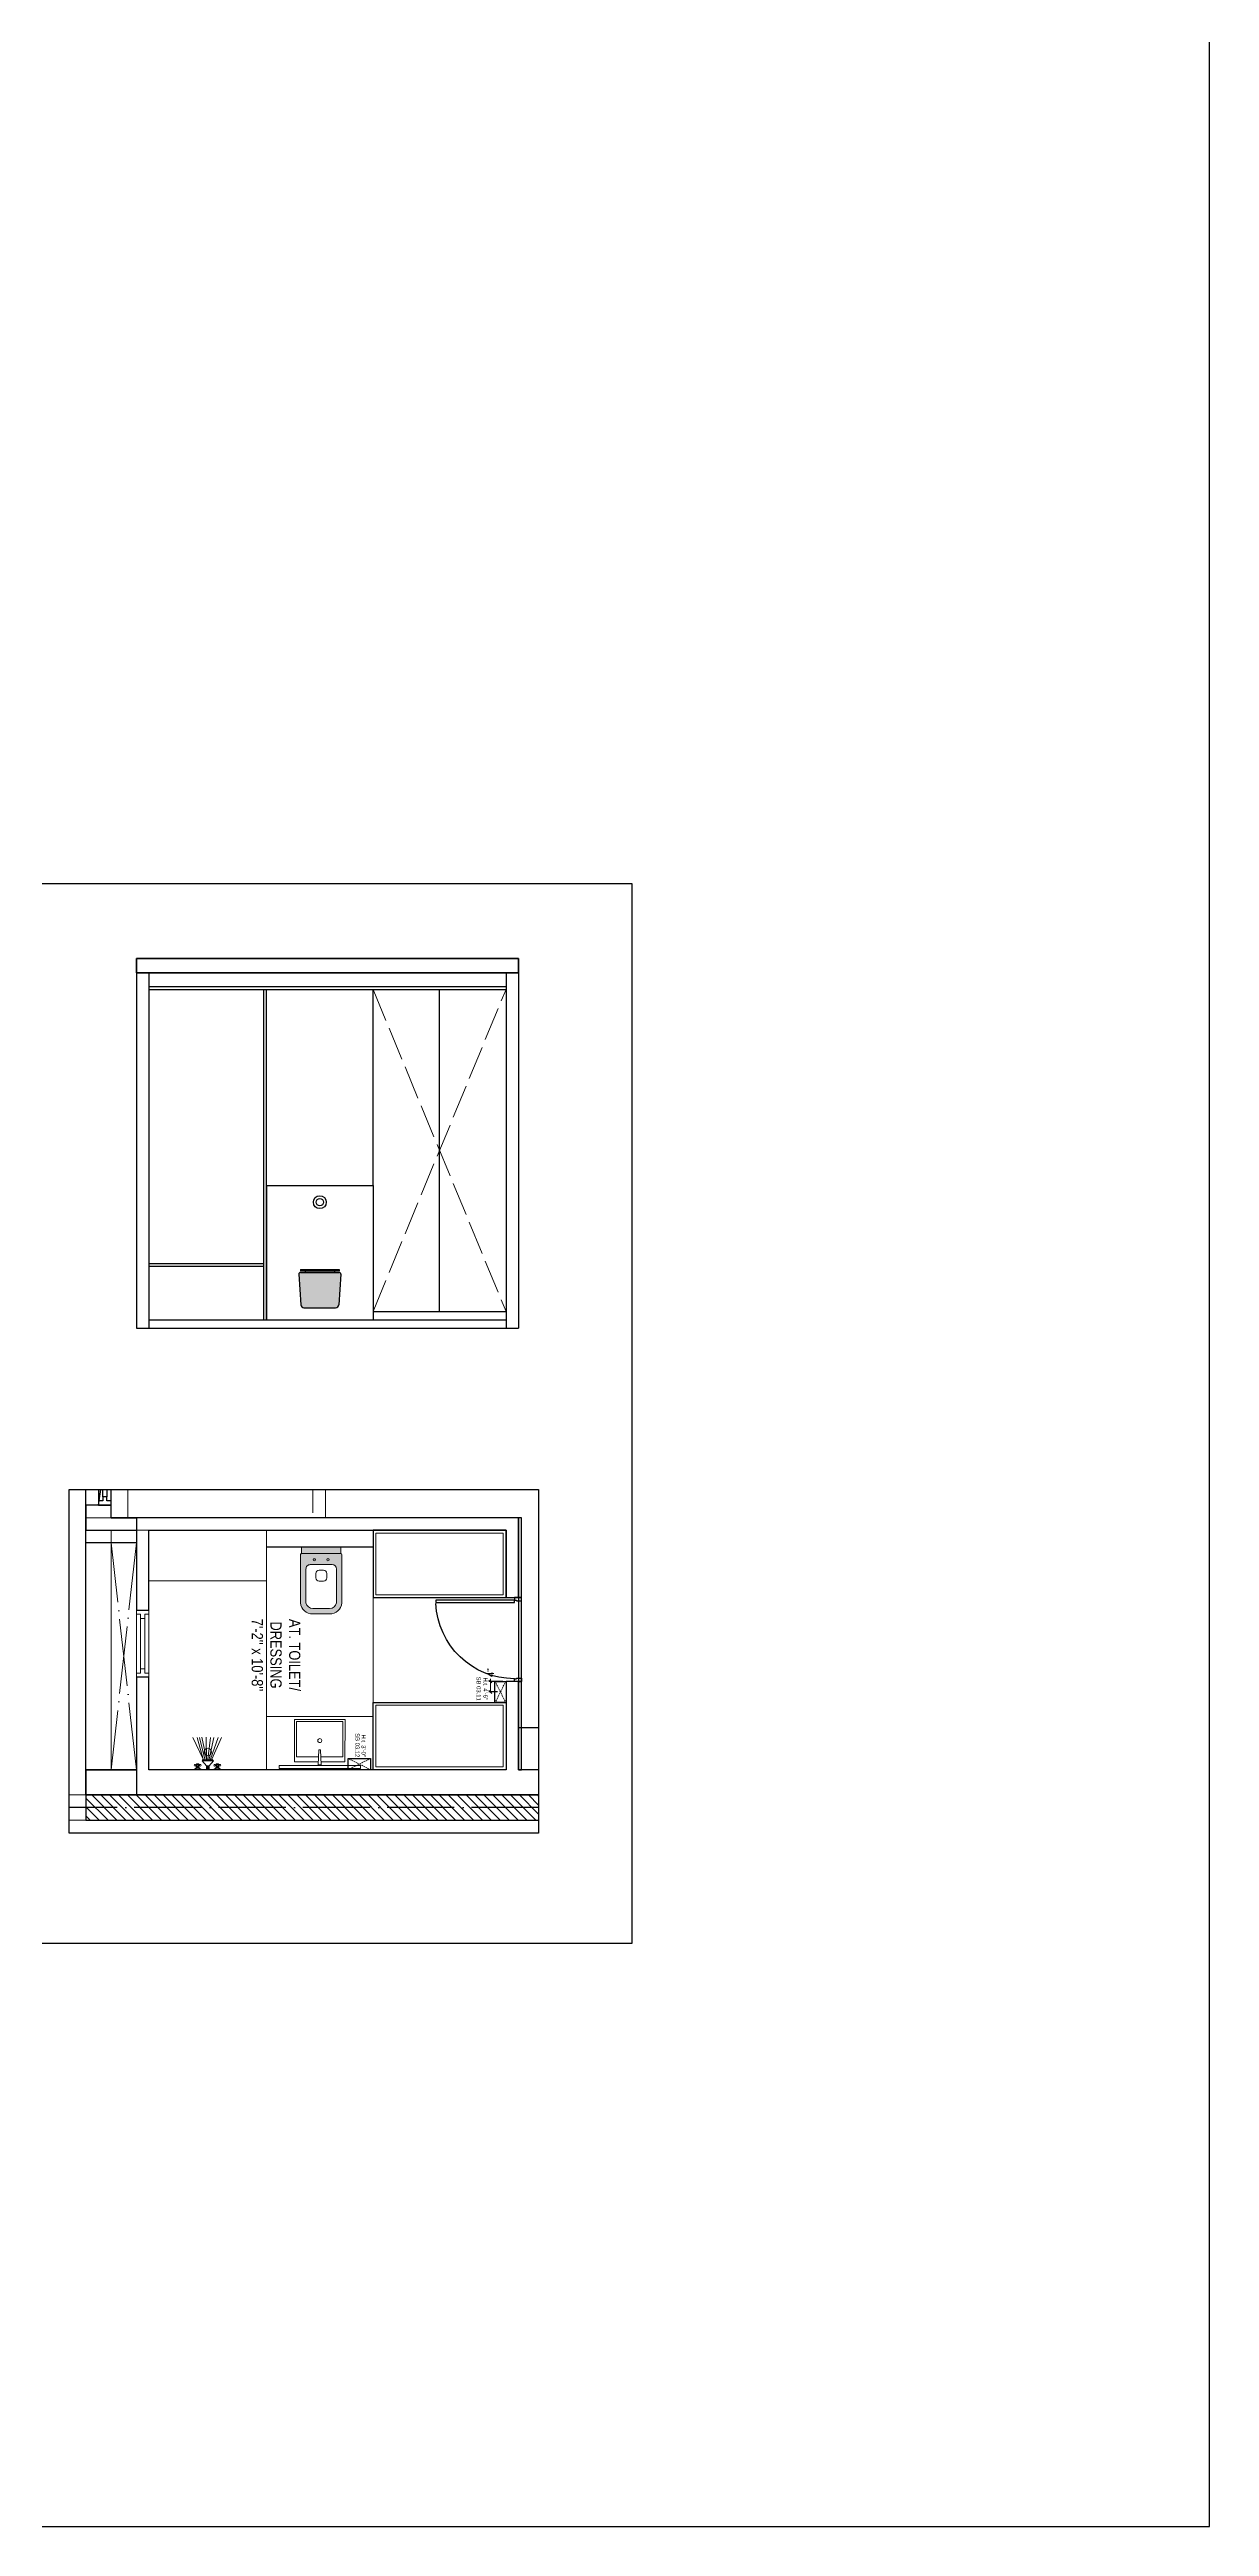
# Model space of a CAD drawing. Header units: millimetres. Extents: x 56222 to 3066687, y -650199 to -121287.
# Drawn here: x 157907 to 158321, y -179243 to -178358 of the extents above; entities that cross this region are included whole.
import ezdxf

# ---------------------------------------------------------------- set-up
doc = ezdxf.new("R2010")
doc.units = ezdxf.units.MM
doc.header["$MEASUREMENT"] = 0
doc.header["$PDMODE"] = 35
for name, pattern in [('ACAD_ISO02W100', [15, 12, -3]), ('ACAD_ISO04W100', [30, 24, -3, 0, -3]), ('DASHED', [0.75, 0.5, -0.25])]:
    doc.linetypes.add(name, pattern=pattern)
doc.layers.get('Defpoints').update_dxf_attribs({"color": 220})
for name, color, linetype in [('AR DOOR', 40, 'Continuous'), ('AR ELE-5', 134, 'Continuous'), ('SANIT', 232, 'Continuous')]:
    doc.layers.add(name, color=color, linetype=linetype)
for name, color, linetype, lineweight in [('COLUMN', 1, 'Continuous', 30), ('dim05', 1, 'Continuous', 13), ('ELEC.', 5, 'Continuous', 20), ('Electrical', 84, 'Continuous', 30), ('ELEVATION ( SPIRAL STAIR )', 250, 'Continuous', 9), ('FIRST FLOOR ( TEXT )', 7, 'Continuous', 9), ('Flooring', 253, 'Continuous', 30), ('FURNITURE', 32, 'Continuous', 9), ('GROUND FLOOR', 7, 'Continuous', 9), ('GROUND FLOOR  ( HATCH )', 251, 'Continuous', 9), ('GROUND FLOOR  ( PLINE )', 251, 'Continuous', 30), ('HACHA', 253, 'Continuous', 5), ('SECOND FLOOR', 7, 'Continuous', 9), ('SECOND FLOOR  ( PLINE )', 251, 'Continuous', 30), ('SECOND FLOOR ( DW_RAIL )', 7, 'Continuous', 9), ('SECOND FLOOR ( PLine )', 7, 'Continuous', 30), ('TILE', 14, 'Continuous', 9), ('UTILITY', 48, 'Continuous', 9), ('wall', 7, 'Continuous', 30), ('X_PLOT', 1, 'Continuous', 9), ('XX~SLAB ( BEAM )~ ( DIM )', 7, 'Continuous', 9), ('XX~STR BEAM', 5, 'ACAD_ISO02W100', 9)]:
    doc.layers.add(name, color=color, linetype=linetype, lineweight=lineweight)
doc.layers.add('XX~SLAB ( PLINE )', color=251, linetype='Continuous', plot=False)
doc.styles.add('Arial', font='arial.ttf')
doc.styles.add('KATHA', font='swissc.ttf')
doc.styles.get("Standard").update_dxf_attribs({"font": 'arial.ttf', "height": 6})
doc.dimstyles.new('ISO-25', dxfattribs={"dimtxt": 2.5, "dimasz": 1, "dimexe": 0.5, "dimexo": 1, "dimtad": 0, "dimdec": 1, "dimlunit": 4, "dimtxsty": 'Standard', "dimblk": 'OBLIQUE', "dimcen": 2.5, "dimclrd": 1, "dimclre": 1, "dimclrt": 5, "dimadec": 0, "dimazin": 0, "dimtfac": 1, "dimtdec": 1, "dimtmove": 0, "dimatfit": 3, "dimfxl": 1, "dimlwd": -1, "dimarcsym": 0})

# ---------------------------------------------------------------- blocks, each defined once
blk = doc.blocks.new('*U117')
for points in [[(-1160, 0), (-1120, 0), (-1120, 30), (-1110, 30), (-1110, 100), (-1160, 100)], [(0, 0), (0, -1120), (-30, -1120), (-30, 0)], [(40, 0), (0, 0), (0, 30), (-10, 30), (-10, 100), (40, 100)]]:
    blk.add_lwpolyline(points, close=True)
at = {"layer": 'AR ELE-5', "linetype": 'ByBlock', "ltscale": 15}
blk.add_arc((2, 1), 1122, 180.0347, 267.627, dxfattribs=at)
blk = doc.blocks.new('A$C3EC62B37')
at = {"layer": 'FURNITURE', "lineweight": 30, "ltscale": 0.25, "true_color": 0xffffff}
h = blk.add_hatch(color=7, dxfattribs=at)
h.dxf.hatch_style = 1
h.paths.add_polyline_path([(-12.22, 0), (-12.22, 2.35), (-26.26, 2.35), (-26.26, 0)])
h.paths.add_polyline_path([(-26.26, 2.35), (-12.22, 2.35, 0.414214), (-11.83, 2.74), (-11.83, 19.96, 0.388639), (-16.24, 23.87), (-22.38, 23.87, 0.379499), (-26.65, 19.96), (-26.65, 2.74, 0.414214)])
h.paths.add_polyline_path([(-15.35, 6.26), (-23.13, 6.26, -0.414214), (-24.7, 7.83), (-24.7, 19.96, -0.349567), (-22.37, 21.91), (-16.24, 21.91, -0.364948), (-13.78, 19.96), (-13.78, 7.83, -0.414214)], flags=16)
h.paths.add_polyline_path([(-18.46, 8.22), (-20.02, 8.22, -0.414214), (-21.2, 9.39), (-21.2, 10.96, -0.414214), (-20.02, 12.13), (-18.46, 12.13, -0.414214), (-17.28, 10.96), (-17.28, 9.39, -0.414214)], flags=0)
h.paths.add_polyline_path([(-22.06, 4.53, -1), (-21.27, 4.53, -1)], flags=16)
at = {"layer": 'FURNITURE', "color": 0, "linetype": 'ByBlock', "lineweight": -2}
for p, q in [((-26.65, 2.74), (-26.65, 19.96)), ((-24.7, 7.83), (-24.7, 19.96)), ((-22.24, 23.87), (-16.24, 23.87)), ((-22.24, 21.91), (-16.24, 21.91)), ((-13.78, 7.83), (-13.78, 19.96)), ((-11.83, 2.74), (-11.83, 19.96)), ((-21.2, 9.39), (-21.2, 10.96)), ((-20.02, 12.13), (-18.46, 12.13)), ((-17.28, 9.39), (-17.28, 10.96)), ((-26.26, 2.35), (-12.22, 2.35)), ((-26.26, 2.35), (-26.26, 0)), ((-26.26, 0), (-12.22, 0)), ((-26.26, 0), (-12.22, 0)), ((-23.13, 6.26), (-15.35, 6.26)), ((-20.02, 8.22), (-18.46, 8.22)), ((-12.22, 2.35), (-12.22, 0))]:
    blk.add_line(p, q, dxfattribs=at)
for centre in [(-21.66, 4.53), (-16.81, 4.53)]:
    blk.add_circle(centre, 0.391, dxfattribs=at)
for centre, radius, start, end in [((-22.31, 19.5), 4.37, 89.08725, 174.03952), ((-22.31, 19.48), 2.44, 88.43702, 168.63483), ((-16.17, 19.5), 4.37, 5.96048, 90.91275), ((-16.17, 19.48), 2.44, 11.36517, 91.56298), ((-20.02, 10.96), 1.17, 90, 180), ((-20.02, 9.39), 1.17, 180, 270), ((-18.46, 10.96), 1.17, 0, 90), ((-18.46, 9.39), 1.17, 270, 0), ((-26.26, 2.74), 0.391, 180, 270), ((-23.13, 7.83), 1.57, 180, 270), ((-15.35, 7.83), 1.57, 270, 0), ((-12.22, 2.74), 0.391, 270, 0)]:
    blk.add_arc(centre, radius, start, end, dxfattribs=at)
blk = doc.blocks.new('A$C07311617')
at = {"layer": 'UTILITY'}
h = blk.add_hatch(color=7, dxfattribs=at)
h.paths.add_polyline_path([(-3.13, 2.02), (-3.13, 0), (-3.74, 0), (-3.74, 0.46), (-3.74, 1.42)])
h.paths.add_polyline_path([(-3.13, 0), (-3.13, -0.46), (-3.13, -2.02), (-3.74, -1.59), (-3.74, -0.46), (-3.74, 0)])
h = blk.add_hatch(color=7, dxfattribs=at)
h.paths.add_polyline_path([(0, 0.46), (0, 0), (-1.35, 0), (-1.35, 0.46)])
h.paths.add_polyline_path([(0, 0), (0, -0.46), (-1.35, -0.46), (-1.35, 0)])
at = {"layer": 'UTILITY', "color": 7}
for p, q in [((-3.74, 1.42), (-11.52, 4.9)), ((-3.74, 0.94), (-11.52, 3.66)), ((-3.74, 0.46), (-11.52, 2.15)), ((-3.74, 0), (-11.52, 0.93)), ((-3.13, 2.02), (-3.74, 1.42)), ((-3.13, -0.46), (-3.13, 2.02)), ((-1.35, 0.46), (-3.13, 2.02)), ((-3.13, 0.46), (-3.13, 1.42)), ((-1.74, 3.79), (-1.74, 4.05)), ((-1.74, 2.99), (-1.74, 2.72)), ((-1.47, 3.79), (-1.47, 4.05)), ((-1.47, 2.99), (-1.47, 2.72)), ((-1.35, -0.46), (-1.35, 0.46)), ((-1.35, 0.46), (0, 0.46)), ((-0.8, 3.9), (-0.8, 2.88)), ((-0.27, 2.44), (-0.27, 4.33)), ((0, -0.46), (0, 0.46)), ((-3.74, -0.46), (-11.62, -0.61)), ((-3.74, -0.46), (-11.57, -2.09)), ((-3.74, -1.03), (-11.52, -2.96)), ((-3.74, -1.59), (-11.52, -5.3)), ((-3.74, -1.59), (-11.52, -3.73)), ((-3.74, -1.59), (-3.13, -2.02)), ((-3.13, -0.46), (-3.13, -2.02)), ((-1.35, -0.46), (-3.13, -2.02)), ((-1.74, -3.22), (-1.74, -2.95)), ((-1.74, -4.02), (-1.74, -4.29)), ((-1.47, -3.22), (-1.47, -2.95)), ((-1.47, -4.02), (-1.47, -4.29)), ((-1.35, -0.46), (0, -0.46)), ((-0.8, -4.13), (-0.8, -3.11)), ((-0.27, -2.68), (-0.27, -4.56))]:
    blk.add_line(p, q, dxfattribs=at)
for points in [[(-1.35, 0.46), (-3.13, 2.02)], [(-3.13, -2.02), (-1.35, -0.46)]]:
    blk.add_lwpolyline(points, dxfattribs=at)
for points in [[(-1.07, 2.99), (-2.14, 2.99), (-2.14, 3.79), (-1.07, 3.79)], [(-1.07, -3.22), (-2.14, -3.22), (-2.14, -4.02), (-1.07, -4.02)]]:
    blk.add_lwpolyline(points, close=True, dxfattribs=at)
for centre, radius in [((-6.31, 0), 1.33), ((-1.6, 4.32), 0.298), ((-1.6, 3.39), 0.298), ((-1.6, 2.45), 0.298), ((-1.6, -2.69), 0.298), ((-1.6, -3.62), 0.298), ((-1.6, -4.55), 0.298)]:
    blk.add_circle(centre, radius, dxfattribs=at)
for centre, start, end in [((-1.47, 5.26), 285.25514, 344.74494), ((-1.47, 1.52), 15.25506, 74.74486), ((-1.47, -1.75), 285.25514, 344.74494), ((-1.47, -5.49), 15.25506, 74.74486)]:
    blk.add_arc(centre, 1.52, start, end, dxfattribs=at)
blk = doc.blocks.new('_Oblique')
at = {"layer": 'wall', "color": 0, "lineweight": -2}
blk.add_line((-0.5, -0.5), (0.5, 0.5), dxfattribs=at)
blk = doc.blocks.new('*D306')
at = {"layer": 'Defpoints', "color": 0, "lineweight": 25, "transparency": 16777216}
for p in [(158064.48, -178940.93), (158069.96, -178940.93, -0.13), (158068.09, -178944.68, -0.13)]:
    blk.add_point(p, dxfattribs=at)
at = {"layer": 'dim05', "color": 1, "linetype": 'Continuous', "lineweight": -2, "transparency": 16777216}
for p, q in [((158068.96, -178940.93), (158063.98, -178940.93)), ((158067.09, -178944.68), (158063.98, -178944.68))]:
    blk.add_line(p, q, dxfattribs=at)
at = {"layer": 'dim05', "color": 1, "linetype": 'Continuous', "transparency": 16777216}
for p, q in [((158064.48, -178940.93), (158064.48, -178939.93)), ((158064.48, -178944.68), (158064.48, -178940.93))]:
    blk.add_line(p, q, dxfattribs=at)
at = {"layer": 'dim05', "color": 1, "transparency": 16777216}
for p, rotation in [((158064.48, -178940.93), 90), ((158064.48, -178944.68), 270)]:
    blk.add_blockref('_Oblique', p, dxfattribs=dict(at, rotation=rotation))
at = {"layer": 'dim05', "color": 5, "lineweight": 25, "transparency": 16777216, "insert": (158064.48, -178937.82), "char_height": 2.5, "attachment_point": 5, "rotation": 90, "style": 'Arial'}
blk.add_mtext('4"', dxfattribs=at)
blk = doc.blocks.new('sda sdasd')
at = {"ltscale": 0.25, "true_color": 0xffffff}
h = blk.add_hatch(color=7, dxfattribs=at)
h.dxf.hatch_style = 1
h.paths.add_polyline_path([(46521.76, -32072.17, 0.433848), (46521.2, -32071.58), (46507.32, -32071.58, 0.433848), (46506.76, -32072.17), (46507.49, -32083.1, 0.394848), (46508.6, -32084.15), (46519.92, -32084.15, 0.394848), (46521.03, -32083.1)])
h.paths.add_polyline_path([(46521.2, -32070.46), (46507.32, -32070.46), (46507.32, -32071.02), (46521.2, -32071.02)])
h.paths.add_polyline_path([(46519.53, -32071.02), (46508.99, -32071.02), (46508.99, -32071.58), (46519.53, -32071.58)])
at = {"layer": 'SANIT'}
for p, q in [((46507.32, -32070.46), (46507.32, -32071.02)), ((46507.32, -32070.46), (46521.2, -32070.46)), ((46521.2, -32070.46), (46521.2, -32071.02)), ((46506.76, -32072.17), (46507.49, -32083.1)), ((46507.32, -32071.02), (46521.2, -32071.02)), ((46507.32, -32071.58), (46521.2, -32071.58)), ((46508.99, -32071.02), (46508.99, -32071.58)), ((46519.53, -32071.02), (46519.53, -32071.58)), ((46521.76, -32072.17), (46521.03, -32083.1)), ((46508.6, -32084.15), (46519.92, -32084.15))]:
    blk.add_line(p, q, dxfattribs=at)
for centre, radius, start, end in [((46507.32, -32072.14), 0.558, 90, 183.81407), ((46521.2, -32072.14), 0.558, 356.18593, 90), ((46508.6, -32083.03), 1.12, 183.81407, 270), ((46519.92, -32083.03), 1.12, 270, 356.18593)]:
    blk.add_arc(centre, radius, start, end, dxfattribs=at)

msp = doc.modelspace()

# ---------------------------------------------------------------- hatches: boundary and pattern name
at = {"layer": 'GROUND FLOOR  ( HATCH )'}
h = msp.add_hatch(dxfattribs=at)
h.set_pattern_fill('ANSI31', color=6, scale=18, angle=270, style=0)
h.set_pattern_definition([(315, (320539.2616, -62449.7448), (1.590990258, 1.590990258), [])])
h.paths.add_polyline_path([(157920.087, -178981.431), (157920.087, -178990.431), (158081.715, -178990.431), (158081.715, -178981.431)])

# ---------------------------------------------------------------- linework, layer by layer
at = {"color": 6, "lineweight": 30}
for p, q in [((157942.587, -178692.776), (158070.087, -178692.776)), ((157942.587, -178693.776), (158070.087, -178693.776))]:
    msp.add_line(p, q, dxfattribs=at)
at = {"color": 3, "lineweight": 30, "ltscale": 0.25}
for radius in [2.304, 1.304]:
    msp.add_circle((158003.587, -178769.776), radius, dxfattribs=at)
at = {"layer": 'COLUMN', "elevation": -0.126}
msp.add_lwpolyline([(157929.087, -178882.431), (157938.087, -178882.431), (157938.087, -178891.431), (157920.087, -178891.431), (157920.087, -178882.431)], dxfattribs=at)
msp.add_lwpolyline([(157938.087, -178972.431), (157938.087, -178981.431), (157920.087, -178981.431), (157920.087, -178972.431)], close=True, dxfattribs=at)
at = {"layer": 'dim05', "color": 1, "lineweight": 35}
for p, q in [((157938.087, -178682.776), (158074.587, -178682.776)), ((157938.087, -178682.776), (157938.087, -178687.837)), ((158074.587, -178682.776), (158074.587, -178687.837)), ((157938.087, -178687.837), (158074.587, -178687.837))]:
    msp.add_line(p, q, dxfattribs=at)
at = {"layer": 'ELEVATION ( SPIRAL STAIR )', "color": 5, "elevation": -0.126}
msp.add_lwpolyline([(157989.028, -178970.883), (157989.028, -178972.04), (158018.126, -178972.04), (158018.126, -178970.883)], close=True, dxfattribs=at)
at = {"layer": 'Flooring', "ltscale": 4}
msp.add_line((157942.587, -178811.776), (158070.087, -178811.776), dxfattribs=at)
at = {"layer": 'FURNITURE', "lineweight": 30}
for p, q in [((158022.587, -178763.776), (158022.587, -178693.776)), ((158046.337, -178808.776, -0.063), (158046.337, -178693.776)), ((157983.587, -178791.776, -0.126), (157942.587, -178791.776, -0.126)), ((157983.587, -178792.776, -0.126), (157942.587, -178792.776, -0.126)), ((158022.587, -178808.776, -0.126), (158070.087, -178808.776)), ((158074.587, -178910.931, -0.126), (158075.549, -178910.931, -0.126)), ((158074.587, -178940.931, -0.126), (158075.549, -178940.931, -0.126)), ((158074.587, -178957.377, -0.126), (158081.715, -178957.377, -0.126))]:
    msp.add_line(p, q, dxfattribs=at)
at = {"layer": 'FURNITURE', "linetype": 'ACAD_ISO02W100', "lineweight": 5}
for p, q in [((158022.587, -178693.776), (158070.087, -178808.776)), ((158022.587, -178808.776, -0.126), (158070.087, -178693.776))]:
    msp.add_line(p, q, dxfattribs=at)
at = {"layer": 'FURNITURE'}
msp.add_line((157984.587, -178953.431, -0.126), (158022.587, -178953.431, -0.126), dxfattribs=at)
at = {"layer": 'FURNITURE', "elevation": -0.126}
for points in [[(157984.587, -178886.931), (157984.587, -178904.931), (157942.587, -178904.931), (157942.587, -178886.931)], [(158069.087, -178887.931), (158023.587, -178887.931), (158023.587, -178909.931), (158069.087, -178909.931)], [(158069.087, -178971.431), (158023.587, -178971.431), (158023.587, -178949.431), (158069.087, -178949.431)], [(158003.866, -178965.39), (158003.295, -178965.389), (158003.037, -178970.686), (158004.117, -178970.687)]]:
    msp.add_lwpolyline(points, close=True, dxfattribs=at)
at = {"layer": 'FURNITURE', "lineweight": 30, "elevation": -0.126}
msp.add_lwpolyline([(158070.087, -178886.931), (158022.587, -178886.931), (158022.587, -178910.931), (158070.087, -178910.931), (158070.087, -178886.931)], dxfattribs=at)
for points in [[(158074.587, -178882.431), (158074.587, -178972.431), (158075.549, -178972.431), (158075.549, -178882.431)], [(158070.087, -178948.431), (158070.087, -178972.431), (158022.587, -178972.431), (158022.587, -178948.431)]]:
    msp.add_lwpolyline(points, close=True, dxfattribs=at)
at = {"layer": 'FURNITURE', "elevation": -0.126}
for points in [[(158003.089, -178969.606), (157994.578, -178969.591), (157994.587, -178954.497), (158012.587, -178954.518), (158012.578, -178969.612), (158004.066, -178969.606)], [(158003.177, -178967.805), (157995.3, -178967.791), (157995.307, -178955.218), (158011.867, -178955.238), (158011.859, -178967.811), (158003.981, -178967.806)]]:
    msp.add_lwpolyline(points, dxfattribs=at)
at = {"layer": 'FURNITURE'}
msp.add_circle((158003.583, -178962.044, -0.126), 0.72, dxfattribs=at)
at = {"layer": 'GROUND FLOOR'}
for p, q in [((157984.587, -178886.931, -0.126), (157984.587, -178972.431, -0.126)), ((158022.587, -178886.931, -0.126), (158022.587, -178972.431, -0.126)), ((158081.715, -178981.431, -0.126), (157914.046, -178981.431, -0.126)), ((158081.715, -178990.431, -0.126), (157914.046, -178990.431, -0.126))]:
    msp.add_line(p, q, dxfattribs=at)
at = {"layer": 'GROUND FLOOR', "color": 1, "linetype": 'ACAD_ISO04W100'}
msp.add_line((158081.715, -178985.931, -0.126), (157920.087, -178985.931, -0.126), dxfattribs=at)
at = {"layer": 'GROUND FLOOR', "color": 6, "lineweight": 30, "elevation": -0.126}
msp.add_lwpolyline([(158081.715, -178981.431), (157920.087, -178981.431), (157920.087, -178990.431), (158081.715, -178990.431)], dxfattribs=at)
at = {"layer": 'GROUND FLOOR  ( PLINE )', "elevation": -0.126}
msp.add_lwpolyline([(158022.587, -178892.931), (157984.587, -178892.931)], dxfattribs=at)
at = {"layer": 'HACHA', "color": 5, "lineweight": 30}
for p, q in [((157983.587, -178811.776, -0.126), (157983.587, -178693.776, -0.126)), ((157984.587, -178811.776, -0.126), (157984.587, -178693.776, -0.126))]:
    msp.add_line(p, q, dxfattribs=at)
at = {"layer": 'SECOND FLOOR'}
for p, q in [((157920.087, -178981.431, -0.126), (157920.087, -178872.334, -0.126)), ((157935.087, -178882.431, -0.126), (157935.087, -178872.334, -0.126)), ((158005.587, -178882.431, -0.126), (158005.587, -178872.334, -0.126)), ((158070.087, -178882.431, -0.126), (157920.087, -178882.431, -0.126)), ((158070.087, -178886.931, -0.126), (157920.087, -178886.931, -0.126)), ((157929.087, -178972.431, -0.126), (157929.087, -178886.931, -0.126)), ((157938.087, -178886.931, -0.126), (157938.087, -178972.431, -0.126)), ((157942.587, -178886.931, -0.126), (157942.587, -178972.431, -0.126)), ((158070.087, -178882.431, -0.126), (158070.087, -178882.431, -0.126)), ((158070.087, -178882.431, -0.126), (158074.587, -178882.431, -0.126)), ((158074.587, -178882.431, -0.126), (158074.587, -178910.931, -0.126)), ((158074.587, -178910.931, -0.126), (158070.087, -178910.931, -0.126)), ((158074.587, -178940.931, -0.126), (158070.087, -178940.931, -0.126)), ((158074.587, -178940.931, -0.126), (158074.587, -178972.431, -0.126)), ((157938.087, -178972.431, -0.126), (157920.087, -178972.431, -0.126)), ((158070.087, -178972.431, -0.126), (157942.587, -178972.431, -0.126)), ((158081.715, -178972.431, -0.126), (158074.587, -178972.431, -0.126))]:
    msp.add_line(p, q, dxfattribs=at)
at = {"layer": 'SECOND FLOOR', "linetype": 'ACAD_ISO02W100', "ltscale": 0.7}
msp.add_line((158001.087, -178872.334, -0.126), (158001.087, -178882.431, -0.126), dxfattribs=at)
at = {"layer": 'SECOND FLOOR', "color": 1, "linetype": 'ACAD_ISO04W100'}
for p, q in [((157938.087, -178891.431, -0.126), (157929.087, -178972.431, -0.126)), ((157938.087, -178972.431, -0.126), (157929.087, -178891.431, -0.126))]:
    msp.add_line(p, q, dxfattribs=at)
at = {"layer": 'SECOND FLOOR  ( PLINE )', "elevation": -0.126}
msp.add_lwpolyline([(158081.715, -178972.431), (158074.587, -178972.431), (158074.587, -178940.931), (158070.087, -178940.931), (158070.087, -178972.431), (157942.587, -178972.431), (157942.587, -178939.426), (157938.087, -178939.426), (157938.087, -178972.431), (157920.087, -178972.431), (157920.087, -178981.431), (158081.715, -178981.431)], dxfattribs=at)
at = {"layer": 'SECOND FLOOR ( DW_RAIL )', "color": 3, "elevation": -0.126}
msp.add_lwpolyline([(157942.587, -178939.426), (157942.587, -178937.926), (157941.087, -178937.926), (157941.087, -178936.426), (157939.587, -178936.426), (157939.587, -178918.426), (157941.087, -178918.426), (157941.087, -178916.926), (157942.587, -178916.926), (157942.587, -178915.426), (157938.087, -178915.426), (157938.087, -178916.926), (157939.587, -178916.926), (157939.587, -178918.426), (157941.087, -178918.426), (157941.087, -178936.426), (157939.587, -178936.426), (157939.587, -178937.926), (157938.087, -178937.926), (157938.087, -178939.426), (157942.587, -178939.426), (157942.587, -178915.426), (157938.087, -178915.426), (157938.087, -178939.426)], close=True, dxfattribs=at)
at = {"layer": 'SECOND FLOOR ( PLine )', "elevation": -0.126}
for points in [[(157929.087, -178882.431), (157929.087, -178877.931), (157920.087, -178877.931), (157920.087, -178882.431)], [(157920.087, -178882.431), (157920.087, -178882.431), (157920.087, -178886.931), (157938.087, -178886.931), (157938.087, -178915.426), (157942.587, -178915.426), (157942.587, -178886.931), (158070.087, -178886.931), (158070.087, -178910.931), (158074.587, -178910.931), (158074.587, -178882.431), (158070.087, -178882.431), (158070.087, -178882.431), (157929.087, -178882.431)]]:
    msp.add_lwpolyline(points, dxfattribs=at)
at = {"layer": 'TILE', "color": 1, "linetype": 'Continuous', "lineweight": 25}
msp.add_lwpolyline([(158321.234, -177400.874), (155066.713, -177400.874), (155066.713, -179242.65), (158321.234, -179242.65)], close=True, dxfattribs=at)
at = {"layer": 'wall', "lineweight": 30}
for p, q in [((157938.087, -178687.837, -0.126), (157938.087, -178814.776, -0.126)), ((157942.587, -178687.837, -0.126), (157942.587, -178814.776, -0.126)), ((158070.087, -178687.837, -0.126), (158070.087, -178814.776, -0.126)), ((158074.587, -178687.837, -0.126), (158074.587, -178814.776, -0.126)), ((157984.587, -178763.776, -0.126), (157984.587, -178811.776, -0.126)), ((157984.587, -178763.776), (158022.587, -178763.776)), ((158022.587, -178763.776, -0.126), (158022.587, -178811.776, -0.126)), ((157938.087, -178814.776), (158074.587, -178814.776))]:
    msp.add_line(p, q, dxfattribs=at)
at = {"layer": 'X_PLOT', "linetype": 'ACAD_ISO04W100', "lineweight": 30}
msp.add_line((158081.715, -178985.931, -0.126), (157914.046, -178985.931, -0.126), dxfattribs=at)
at = {"layer": 'XX~SLAB ( BEAM )~ ( DIM )', "color": 242, "linetype": 'DASHED', "true_color": 0xcd2027}
for p, q in [((158066.087, -178948.681, -0.126), (158070.087, -178940.681, -0.126)), ((158070.087, -178948.681, -0.126), (158066.087, -178940.681, -0.126)), ((158021.681, -178972.431, -0.126), (158013.681, -178968.431, -0.126)), ((158021.681, -178968.431, -0.126), (158013.681, -178972.431, -0.126))]:
    msp.add_line(p, q, dxfattribs=at)
at = {"layer": 'XX~SLAB ( BEAM )~ ( DIM )', "color": 1, "lineweight": 30}
msp.add_lwpolyline([(158115.133, -178656.122), (157420.013, -178656.122), (157420.013, -179034.346), (158115.133, -179034.346)], close=True, dxfattribs=at)
at = {"layer": 'XX~SLAB ( BEAM )~ ( DIM )', "color": 242, "lineweight": 30, "true_color": 0xcd2027}
msp.add_lwpolyline([(158081.715, -178872.334), (158081.715, -178995.146), (157914.046, -178995.146), (157914.046, -178872.334)], close=True, dxfattribs=at)
at = {"layer": 'XX~SLAB ( PLINE )'}
msp.add_line((157929.087, -178882.431, -0.126), (157929.087, -178872.334, -0.126), dxfattribs=at)
at = {"layer": 'XX~SLAB ( PLINE )', "elevation": -0.126}
for points in [[(158081.715, -178981.431), (157920.087, -178981.431), (157920.087, -178972.431), (157920.087, -178952.626), (157920.087, -178912.289), (157920.087, -178886.931), (157920.087, -178872.334)], [(157927.587, -178872.334), (157927.587, -178874.931), (157926.087, -178874.931), (157926.087, -178876.431), (157924.587, -178876.431), (157924.587, -178877.931), (157925.35, -178872.334)], [(157924.587, -178872.334), (157924.587, -178877.931), (157929.087, -178877.931), (157929.087, -178876.431), (157927.587, -178876.431), (157927.587, -178874.931), (157926.087, -178874.931), (157926.087, -178872.334)]]:
    msp.add_lwpolyline(points, dxfattribs=at)
at = {"layer": 'XX~STR BEAM', "lineweight": 30, "elevation": -0.126}
for points in [[(158070.087, -178948.431), (158066.087, -178948.431), (158066.087, -178940.931), (158070.087, -178940.931)], [(158021.681, -178968.431), (158021.681, -178972.431), (158013.681, -178972.431), (158013.681, -178968.431)]]:
    msp.add_lwpolyline(points, close=True, dxfattribs=at)

# ---------------------------------------------------------------- block references
at = {"layer": 'AR DOOR', "linetype": 'ByBlock', "lineweight": -2, "extrusion": (0, 0, -1), "xscale": 0.02500000000004618, "yscale": 0.02500000000004618, "zscale": -0.02500000000004618, "rotation": 90}
msp.add_blockref('*U117', (-158073.049, -178911.931, 0.126), dxfattribs=at)
at = {"layer": 'ELEC.'}
msp.add_blockref('sda sdasd', (111489.327, -146723.314), dxfattribs=at)
at = {"layer": 'FURNITURE', "rotation": 180}
msp.add_blockref('A$C3EC62B37', (157984.848, -178892.931, -0.126), dxfattribs=at)
at = {"layer": 'FURNITURE', "lineweight": 18, "rotation": 270.0331280368491}
msp.add_blockref('A$C07311617', (157963.587, -178972.431, -0.126), dxfattribs=at)

# ---------------------------------------------------------------- texts
at = {"layer": 'Electrical', "color": 5, "transparency": 33554687}
for s, p in [('SB 03.11', (158059.558, -178939.194, -0.126)), ('SB 03.12', (158016.275, -178959.396, -0.126))]:
    msp.add_text(s, height=1.5, rotation=270, dxfattribs=at).set_placement(p)
at = {"layer": 'Electrical', "color": 240, "true_color": 0xed1f24, "transparency": 33554687}
for s, p in [('H.t. 4\'-6"', (158062.02, -178939.506, -0.126)), ('H.t. 3\'-0"', (158018.473, -178959.848, -0.126))]:
    msp.add_text(s, height=1.5, rotation=270, dxfattribs=at).set_placement(p)
at = {"layer": 'FIRST FLOOR ( TEXT )', "insert": (157987.918, -178931.47, -0.126), "char_height": 4, "attachment_point": 5, "rotation": 270, "style": 'KATHA'}
msp.add_mtext("AT. TOILET/\\PDRESSING\\P7'-2'' x 10'-8''", dxfattribs=at)

# ---------------------------------------------------------------- dimensions: what is measured, and where the dimension line sits
at = {"layer": 'dim05', "color": 27, "lineweight": 25}
dim = msp.add_linear_dim(base=(158064.47972, -178940.93071), p1=(158068.0872, -178944.68073, -0.12563), p2=(158069.96221, -178940.93071, -0.12563), angle=270, dimstyle='ISO-25', override={"dimtxsty": 'Arial'}, dxfattribs=at)
dim.commit()
dim.dimension.update_dxf_attribs({"geometry": '*D306', "text_midpoint": (158064.47972, -178937.81867)})

doc.saveas('drawing.dxf')
